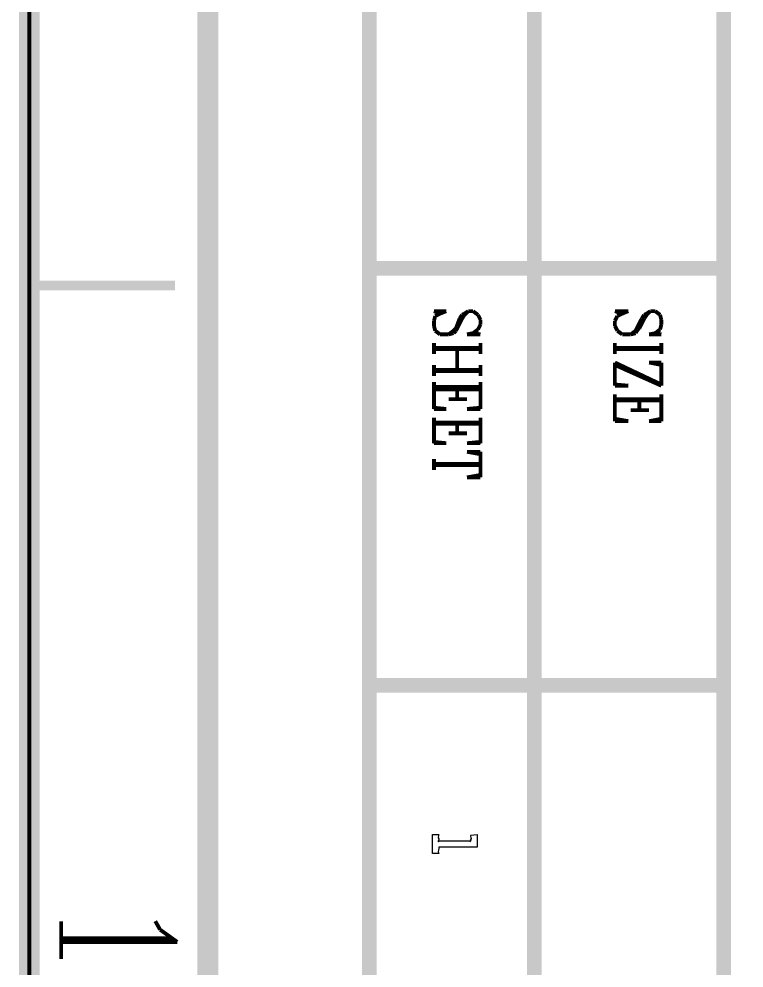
# Model space of a CAD drawing. Extents: x 0.1 to 11.6, y 0.3 to 16.2.
# Drawn here: x 0.141 to 1.129, y 1.368 to 2.662 of the extents above; entities that cross this region are included whole.
import ezdxf

# ---------------------------------------------------------------- set-up
doc = ezdxf.new("R2010")
doc.units = 0
doc.layers.get('0').update_dxf_attribs({"linetype": 'CONTINUOUS'})

msp = doc.modelspace()

# ---------------------------------------------------------------- linework, layer by layer
at = {"color": 0}
for points, const_width in [([(0.155003, 0.310004), (0.155003, 16.22)], 0.028333), ([(0.398329, 0.533311), (0.398329, 16.02)], 0.028333), ([(0.618326, 4.18001), (0.618326, 0.533311)], 0.02), ([(0.843317, 4.18001), (0.843317, 0.533311)], 0.02), ([(1.10167, 4.18001), (1.10167, 0.531685)], 0.02), ([(0.618326, 2.32167), (1.10167, 2.32167)], 0.02), ([(0.353353, 2.29833), (0.155003, 2.29833)], 0.013333), ([(0.723307, 2.26335), (0.706651, 2.26335)], 0.005208), ([(0.706651, 2.26335), (0.715007, 2.25999)], 0.005208), ([(0.715007, 2.25999), (0.723307, 2.26335)], 0.005208), ([(0.75331, 2.26335), (0.748318, 2.25999)], 0.005208), ([(0.75331, 2.26335), (0.748318, 2.25836)], 0.005208), ([(0.759983, 2.26335), (0.75331, 2.26335)], 0.005208), ([(0.766656, 2.25836), (0.759983, 2.26335)], 0.005208), ([(0.971679, 2.26335), (0.953342, 2.26335)], 0.005208), ([(0.953342, 2.26335), (0.963325, 2.25999)], 0.005208), ([(0.963325, 2.25999), (0.971679, 2.26335)], 0.005208), ([(1.00168, 2.26335), (0.99669, 2.25999)], 0.005208), ([(1.00168, 2.26335), (0.99669, 2.25836)], 0.005208), ([(1.00836, 2.26335), (1.00168, 2.26335)], 0.005208), ([(1.01497, 2.25836), (1.00836, 2.26335)], 0.005208), ([(0.706651, 2.25), (0.708333, 2.25667)], 0.005208), ([(0.706651, 2.24333), (0.706651, 2.25)], 0.005208), ([(0.708333, 2.25667), (0.715007, 2.25999)], 0.005208), ([(0.741644, 2.25331), (0.736654, 2.24001)], 0.005208), ([(0.745008, 2.25331), (0.738336, 2.24001)], 0.005208), ([(0.745008, 2.25836), (0.741644, 2.25331)], 0.005208), ([(0.748318, 2.25999), (0.745008, 2.25836)], 0.005208), ([(0.748318, 2.25836), (0.745008, 2.25331)], 0.005208), ([(0.770019, 2.25168), (0.766656, 2.25836)], 0.005208), ([(0.770019, 2.24501), (0.770019, 2.25168)], 0.005208), ([(0.953342, 2.25), (0.956651, 2.25667)], 0.005208), ([(0.953342, 2.24333), (0.953342, 2.25)], 0.005208), ([(0.956651, 2.25667), (0.963325, 2.25999)], 0.005208), ([(0.990018, 2.25331), (0.983344, 2.24001)], 0.005208), ([(0.993326, 2.25331), (0.986654, 2.24001)], 0.005208), ([(0.993326, 2.25836), (0.990018, 2.25331)], 0.005208), ([(0.99669, 2.25999), (0.993326, 2.25836)], 0.005208), ([(0.99669, 2.25836), (0.993326, 2.25331)], 0.005208), ([(1.01666, 2.25168), (1.01497, 2.25836)], 0.005208), ([(1.01666, 2.24501), (1.01666, 2.25168)], 0.005208), ([(0.708333, 2.23665), (0.706651, 2.24333)], 0.005208), ([(0.715007, 2.23167), (0.708333, 2.23665)], 0.005208), ([(0.733344, 2.23665), (0.726671, 2.23167)], 0.005208), ([(0.736654, 2.24001), (0.733344, 2.23665)], 0.005208), ([(0.736654, 2.23665), (0.733344, 2.23335)], 0.005208), ([(0.738336, 2.24001), (0.736654, 2.23665)], 0.005208), ([(0.759983, 2.23335), (0.766656, 2.23833)], 0.005208), ([(0.766656, 2.23833), (0.770019, 2.24501)], 0.005208), ([(0.956651, 2.23665), (0.953342, 2.24333)], 0.005208), ([(0.963325, 2.23167), (0.956651, 2.23665)], 0.005208), ([(0.981663, 2.23665), (0.974989, 2.23167)], 0.005208), ([(0.983344, 2.24001), (0.981663, 2.23665)], 0.005208), ([(0.983344, 2.23665), (0.981663, 2.23335)], 0.005208), ([(0.986654, 2.24001), (0.983344, 2.23665)], 0.005208), ([(1.00836, 2.23335), (1.01497, 2.23833)], 0.005208), ([(1.01497, 2.23833), (1.01666, 2.24501)], 0.005208), ([(0.726671, 2.23167), (0.715007, 2.23167)], 0.005208), ([(0.733344, 2.23335), (0.726671, 2.23167)], 0.005208), ([(0.751682, 2.23167), (0.759983, 2.23335)], 0.005208), ([(0.770019, 2.23167), (0.751682, 2.23167)], 0.005208), ([(0.759983, 2.23335), (0.770019, 2.23167)], 0.005208), ([(0.974989, 2.23167), (0.963325, 2.23167)], 0.005208), ([(0.981663, 2.23335), (0.974989, 2.23167)], 0.005208), ([(1, 2.23167), (1.00836, 2.23335)], 0.005208), ([(1.01666, 2.23167), (1, 2.23167)], 0.005208), ([(1.00836, 2.23335), (1.01666, 2.23167)], 0.005208), ([(0.706651, 2.22), (0.706651, 2.20503)], 0.005208), ([(0.770019, 2.21332), (0.706651, 2.21332)], 0.005208), ([(0.770019, 2.21164), (0.706651, 2.21164)], 0.005208), ([(0.738336, 2.21164), (0.738336, 2.18332)], 0.005208), ([(0.770019, 2.22), (0.770019, 2.20503)], 0.005208), ([(0.953342, 2.22), (0.953342, 2.20503)], 0.005208), ([(1.01666, 2.21332), (0.953342, 2.21332)], 0.005208), ([(1.01666, 2.21164), (0.953342, 2.21164)], 0.005208), ([(1.01666, 2.22), (1.01666, 2.20503)], 0.005208), ([(0.706651, 2.19), (0.706651, 2.17503)], 0.005208), ([(0.770019, 2.19), (0.770019, 2.17503)], 0.005208), ([(1.01666, 2.16336), (0.953342, 2.19331)], 0.005208), ([(0.953342, 2.19331), (0.953342, 2.16168)], 0.005208), ([(1.01666, 2.16168), (0.953342, 2.19)], 0.005208), ([(1.01666, 2.19), (1, 2.19331)], 0.005208), ([(1, 2.19331), (1.01666, 2.19331)], 0.005208), ([(1.01666, 2.19331), (1.01666, 2.16168)], 0.005208), ([(0.770019, 2.18332), (0.706651, 2.18332)], 0.005208), ([(0.770019, 2.18164), (0.706651, 2.18164)], 0.005208), ([(0.706651, 2.16667), (0.706651, 2.12999)], 0.005208), ([(0.770019, 2.16), (0.706651, 2.16)], 0.005208), ([(0.770019, 2.16667), (0.770019, 2.12999)], 0.005208), ([(0.971679, 2.16168), (0.953342, 2.16336)], 0.005208), ([(0.953342, 2.16168), (0.971679, 2.16168)], 0.005208), ([(0.770019, 2.15668), (0.706651, 2.15668)], 0.005208), ([(0.738336, 2.15668), (0.738336, 2.14333)], 0.005208), ([(0.953342, 2.15001), (0.953342, 2.11333)], 0.005208), ([(1.01666, 2.15001), (1.01666, 2.11333)], 0.005208), ([(0.751682, 2.14333), (0.726671, 2.14333)], 0.005208), ([(1.01666, 2.14333), (0.953342, 2.14333)], 0.005208), ([(1.01666, 2.14165), (0.953342, 2.14165)], 0.005208), ([(0.986654, 2.14165), (0.986654, 2.12831)], 0.005208), ([(0.723307, 2.12999), (0.706651, 2.13167)], 0.005208), ([(0.706651, 2.12999), (0.723307, 2.12999)], 0.005208), ([(0.751682, 2.12999), (0.770019, 2.13167)], 0.005208), ([(0.770019, 2.12999), (0.751682, 2.12999)], 0.005208), ([(1, 2.12831), (0.974989, 2.12831)], 0.005208), ([(0.706651, 2.11833), (0.706651, 2.08333)], 0.005208), ([(0.770019, 2.11165), (0.706651, 2.11165)], 0.005208), ([(0.770019, 2.10997), (0.706651, 2.10997)], 0.005208), ([(0.738336, 2.10997), (0.738336, 2.09668)], 0.005208), ([(0.770019, 2.11833), (0.770019, 2.08333)], 0.005208), ([(0.971679, 2.11333), (0.953342, 2.11664)], 0.005208), ([(0.953342, 2.11333), (0.971679, 2.11333)], 0.005208), ([(1, 2.11333), (1.01666, 2.11664)], 0.005208), ([(1.01666, 2.11333), (1, 2.11333)], 0.005208), ([(0.751682, 2.09668), (0.726671, 2.09668)], 0.005208), ([(0.723307, 2.08333), (0.706651, 2.08501)], 0.005208), ([(0.706651, 2.08333), (0.723307, 2.08333)], 0.005208), ([(0.751682, 2.08333), (0.770019, 2.08501)], 0.005208), ([(0.770019, 2.08333), (0.751682, 2.08333)], 0.005208), ([(0.770019, 2.06831), (0.751682, 2.07167)], 0.005208), ([(0.751682, 2.07167), (0.770019, 2.07167)], 0.005208), ([(0.770019, 2.07167), (0.770019, 2.03668)], 0.005208), ([(0.706651, 2.06168), (0.706651, 2.04665)], 0.005208), ([(0.770019, 2.05501), (0.706651, 2.05501)], 0.005208), ([(0.770019, 2.05333), (0.706651, 2.05333)], 0.005208), ([(0.751682, 2.03668), (0.770019, 2.03999)], 0.005208), ([(0.770019, 2.03668), (0.751682, 2.03668)], 0.005208), ([(0.618326, 1.75331), (1.10167, 1.75331)], 0.02), ([(0.198351, 1.43164), (0.198351, 1.37999)], 0.005208), ([(0.32666, 1.43164), (0.333333, 1.41997)], 0.005208), ([(0.348307, 1.40831), (0.198351, 1.40831)], 0.005208), ([(0.333333, 1.41997), (0.356663, 1.40332)], 0.005208), ([(0.356663, 1.40332), (0.198351, 1.40332)], 0.005208)]:
    msp.add_lwpolyline(points, dxfattribs=dict(at, const_width=const_width))
at = {"color": 0, "const_width": 0.005208}
msp.add_lwpolyline([(0.155003, 16.22), (11.57, 16.22), (11.57, 0.310004), (0.155003, 0.310004), (0.155003, 16.22)], close=True, dxfattribs=at)
at = {"color": 0}
msp.add_lwpolyline([(0.765354, 1.54969), (0.765354, 1.53407), (0.765354, 1.53233), (0.713488, 1.53233), (0.713433, 1.53233), (0.713488, 1.53201), (0.713488, 1.5319), (0.713379, 1.5319), (0.713488, 1.53043), (0.713488, 1.52994), (0.712999, 1.52908), (0.712349, 1.52604), (0.713488, 1.52442), (0.713488, 1.52388), (0.704807, 1.52388), (0.704807, 1.54969), (0.713488, 1.54969), (0.71289, 1.54878), (0.712349, 1.54519), (0.713488, 1.54406), (0.713488, 1.54362), (0.713108, 1.54297), (0.712349, 1.54081), (0.713488, 1.54167), (0.713488, 1.54167), (0.713162, 1.54124), (0.712349, 1.53982), (0.713488, 1.54101), (0.713488, 1.54101), (0.756674, 1.54101), (0.756347, 1.54075), (0.755371, 1.53988), (0.756674, 1.54107), (0.756674, 1.54144), (0.756401, 1.54124), (0.755533, 1.54053), (0.757215, 1.54243), (0.757324, 1.54254), (0.757107, 1.54238), (0.756401, 1.54199), (0.757975, 1.54389), (0.757975, 1.54449), (0.757324, 1.54471), (0.75689, 1.54861), (0.756674, 1.54904), (0.765354, 1.54969)], close=True, dxfattribs=at)

doc.saveas('drawing.dxf')
